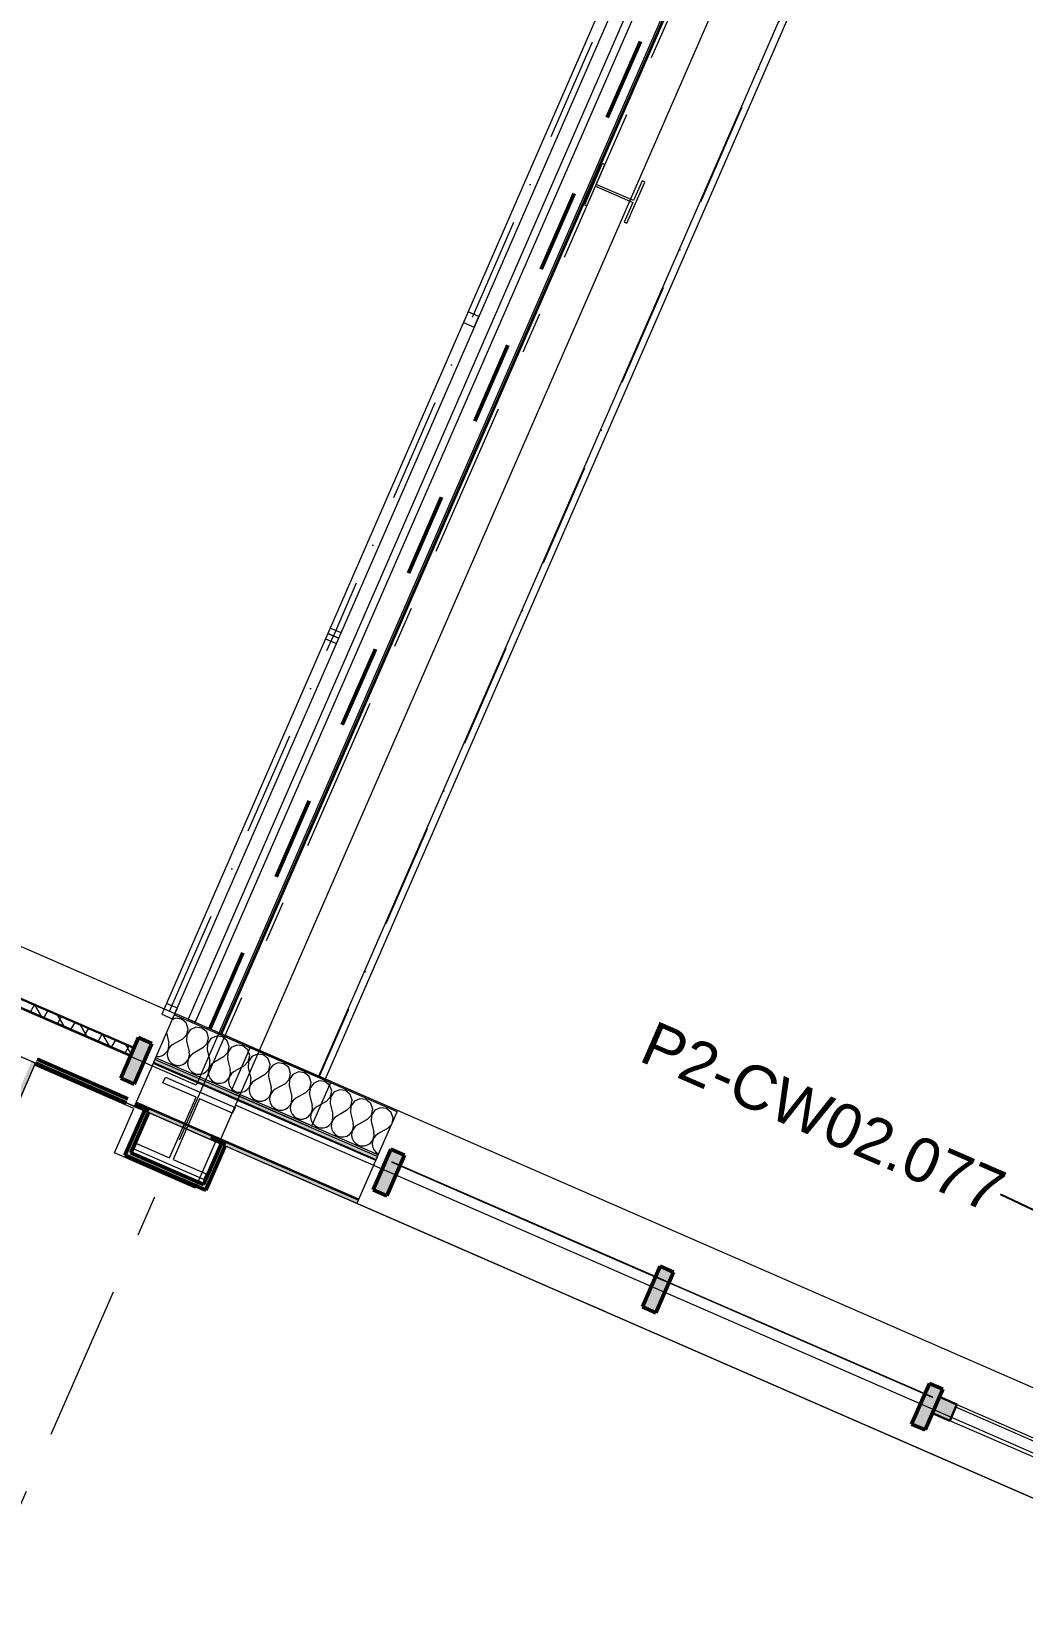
# Model space of a CAD drawing. Header units: millimetres. Extents: x -50172 to 90294, y -80883 to 956680.
# Drawn here: x 10295 to 13670, y -28424 to -23037 of the extents above; entities that cross this region are included whole.
import ezdxf
from ezdxf.enums import TextEntityAlignment as Align

# ---------------------------------------------------------------- set-up
doc = ezdxf.new("R2010")
doc.units = ezdxf.units.MM
doc.header["$MEASUREMENT"] = 0
for name, pattern in [('Dashed', [564.444447, 282.222223, -282.222223]), ('Dot & Dashed', [670.277762, 352.777767, -176.388884, 0, -141.111112]), ('Double Dashed', [1093.611073, 529.166651, -211.666656, 141.111112, -211.666656])]:
    doc.linetypes.add(name, pattern=pattern)
for name, color, linetype, lineweight, true_color in [('A-25-M_Curtain_Wall_Pen_No__46', 7, 'Continuous', 35, 0x444444), ('A-25-M_Wall_Ext_Pen_No__107', 7, 'Continuous', 15, 0xa6a6a6), ('A-25-M_Wall_Int_Pen_No__107', 7, 'Continuous', 15, 0xa6a6a6), ('A-25-M_Wall_Int_Pen_No__27', 7, 'Continuous', 50, 0x2a2a2a), ('New_A-15-MG_Structural_Grid_Phase_2_Pen_No__222', 7, 'Continuous', 13, 0x65af33), ('New_A-25-M_Curtain_Wall_Pen_No__144', 7, 'Continuous', 0, 0xc8c8c8), ('New_A-25-M_Curtain_Wall_Pen_No__165', 7, 'Continuous', 0, 0x006060), ('New_A-25-M_Curtain_Wall_Pen_No__27', 7, 'Continuous', 50, 0x2a2a2a), ('New_A-25-M_Curtain_Wall_Pen_No__43', 7, 'Continuous', 30, 0x444444), ('New_A-25-M_Curtain_Wall_Pen_No__69', 7, 'Continuous', 20, 0x606060), ('New_A-25-M_Wall_Ext_Pen_No__107', 7, 'Continuous', 15, 0xa6a6a6), ('New_A-25-M_Wall_Ext_Pen_No__64', 7, 'Continuous', 20, 0x606060), ('New_A-25-M_Wall_Int_Pen_No__107', 7, 'Continuous', 15, 0xa6a6a6), ('New_A-35-M_FFE-Zone_Pen_No__74', 7, 'Continuous', 20, 0x606060), ('New_ArchiCAD Windows_Pen_No__103', 7, 'Continuous', 15, 0xa6a6a6), ('New_ArchiCAD Windows_Pen_No__23', 7, 'Continuous', 30, 0x2a2a2a), ('New_ArchiCAD Windows_Pen_No__63', 7, 'Continuous', 20, 0x606060)]:
    doc.layers.add(name, color=color, linetype=linetype, lineweight=lineweight, true_color=true_color)
for name, color, linetype, lineweight in [('A-25-M_Curtain_Wall_Pen_No__85', 8, 'Continuous', 20), ('COLUMN.IFC Import_Pen_No__2', 8, 'Continuous', 15), ('New_A-20-M_Floor_Slab_Pen_No__89', 8, 'Continuous', 20), ('New_A-20-M_Roof_Accessory_Pen_No__156', 5, 'Continuous', 50), ('New_A-20-M_Roof_Pen_No__93', 8, 'Continuous', 13), ('New_A-25-M_Curtain_Wall_Pen_No__1', 7, 'Continuous', 13), ('New_A-25-M_Curtain_Wall_Pen_No__90', 8, 'Continuous', 20), ('New_A-25-M_Wall_Ext_Pen_No__1', 7, 'Continuous', 13), ('New_A-25-M_Wall_Ext_Pen_No__16', 7, 'Continuous', 20), ('New_A-25-M_Wall_Ext_Pen_No__87', 8, 'Continuous', 20), ('New_A-25-M_Wall_Int_Pen_No__1', 7, 'Continuous', 13), ('New_ArchiCAD Doors_Pen_No__1', 7, 'Continuous', 13), ('New_ArchiCAD Doors_Pen_No__87', 8, 'Continuous', 20), ('New_ArchiCAD Windows_Pen_No__83', 8, 'Continuous', 20), ('New_ArchiCAD Zone Stamps_Pen_No__9', 7, 'Continuous', 13)]:
    doc.layers.add(name, color=color, linetype=linetype, lineweight=lineweight)
for name, color, linetype in [('A-25-M_Wall_Int', 7, 'Continuous'), ('COLUMN.IFC Import', 7, 'Continuous'), ('New_A-15-MG_Structural_Grid_Phase_2', 7, 'Continuous'), ('New_A-20-M_Floor_Slab', 7, 'Continuous'), ('New_A-20-M_Roof', 7, 'Continuous'), ('New_A-25-M_Curtain_Wall', 7, 'Continuous'), ('New_A-25-M_Wall_Ext', 7, 'Continuous'), ('New_A-25-M_Wall_Int', 7, 'Continuous'), ('New_A-35-M_FFE-Zone', 7, 'Continuous'), ('New_ArchiCAD Doors', 7, 'Continuous')]:
    doc.layers.add(name, color=color, linetype=linetype)
doc.styles.add('GENERATED_STYLE_2', font='')
doc.styles.add('GENERATED_STYLE_3', font='')
doc.styles.add('GENERATED_STYLE_4', font='')
doc.styles.get('GENERATED_STYLE_2').set_extended_font_data('Arial', bold=True)
doc.styles.get('GENERATED_STYLE_3').set_extended_font_data('Arial')
doc.styles.get('GENERATED_STYLE_4').set_extended_font_data('Swis721 BT')
doc.dimstyles.new('GENERATED_STYLE__3', dxfattribs={"dimtxt": 0.18, "dimasz": 273.6, "dimexe": 0.18, "dimexo": 0.0625, "dimgap": 0.09, "dimtad": 0, "dimtih": 1, "dimtoh": 1, "dimdec": 4, "dimzin": 0, "dimdsep": 46, "dimcen": 0.09, "dimadec": 0, "dimazin": 0, "dimtfac": 1, "dimtdec": 4, "dimtmove": 0, "dimatfit": 3, "dimldrblk": 'ARROWHEAD_5', "dimfxl": 1, "dimtolj": 1, "dimtzin": 0, "dimarcsym": 0})
pattern_1 = [(0, (0, 0), (0, 173.2051), [0, -100]), (0, (50, 86.6), (0, 173.2051), [0, -100])]

# ---------------------------------------------------------------- blocks, each defined once
blk = doc.blocks.new('LiSC Research_INB 2307_21_1', base_point=(11980.1, -31648))
at = {"layer": 'New_A-35-M_FFE-Zone_Pen_No__74', "linetype": 'Continuous'}
for p, q in [((10305.5, -26557.2), (6032.4, -36356.7)), ((10643.1, -26704.5), (10305.5, -26557.2)), ((10577.3, -26855.4), (10643.1, -26704.5)), ((10921.3, -26817.7), (10852.6, -26975.4)), ((14566.6, -28407.2), (10921.3, -26817.7)), ((10852.6, -26975.4), (10577.3, -26855.4))]:
    blk.add_line(p, q, dxfattribs=at)
at = {"layer": 'New_ArchiCAD Zone Stamps_Pen_No__9'}
for tag, height, style, p in [('ROOM_NAME', 250, 'GENERATED_STYLE_2', (9818.8, -30761.7)), ('zoneNameLine2', 250, 'GENERATED_STYLE_2', (9630.4, -31193.8)), ('ROOM_NUMBER', 200, 'GENERATED_STYLE_3', (9441.9, -31614.5)), ('measuredAreaCode', 200, 'GENERATED_STYLE_3', (9284.9, -31974.6)), ('DUMMY_649', 200, 'GENERATED_STYLE_3', (9592.3, -32108.7)), ('DUMMY_650', 200, 'GENERATED_STYLE_3', (10081.6, -32322.1)), ('DUMMY_651', 133.3, 'GENERATED_STYLE_3', (10360.9, -32428.6))]:
    blk.add_attdef(tag, text='', height=height, rotation=336.4404, dxfattribs=dict(at, style=style)).set_placement(p, align=Align.TOP_LEFT)
blk = doc.blocks.new('Slab_4_1', base_point=(-34879.7, -33019))
at = {"layer": 'New_A-20-M_Floor_Slab_Pen_No__89', "linetype": 'Continuous', "flags": 128}
blk.add_lwpolyline([(1011.6, -48832.8), (12486.7, -53836.5), (17939.8, -41330.7), (16985.7, -40914.7), (17767.9, -39120.9), (18360.6, -39379.3), (18576.1, -38885), (18937.5, -39042.6), (20222.1, -36096.6), (17371, -34853.4), (19341.1, -30335.3), (10989.4, -26693.5), (10933.1, -26822.8), (1863.4, -22868)], dxfattribs=at)
blk = doc.blocks.new('Slab_14_1', base_point=(10933.1, -26822.8))
at = {"layer": 'New_A-20-M_Floor_Slab_Pen_No__89', "linetype": 'Continuous', "flags": 128}
blk.add_lwpolyline([(10933.1, -26822.8), (1863.4, -22868), (9871.7, -4502.5), (18941.3, -8457.3)], close=True, dxfattribs=at)
blk = doc.blocks.new('Curtain Wall_12_1')
at = {"layer": 'New_A-25-M_Curtain_Wall', "linetype": 'Continuous', "lineweight": 0, "true_color": 0x000000}
h = blk.add_hatch(dxfattribs=at)
h.set_pattern_fill('Batt_Insulation_0001', color=178, style=0, pattern_type=2)
h.set_pattern_definition([(60, (0, 0), (-43.30127, 25), []), (120, (0, 0), (43.30127, 25), [])])
h.paths.add_polyline_path([(10643.8, -26498.4), (9772.7, -26119.5), (9761.5, -26145.2), (10632.7, -26524.1)])
at = {"layer": 'New_A-25-M_Curtain_Wall_Pen_No__144', "linetype": 'Continuous'}
blk.add_hatch(color=256, dxfattribs=at).paths.add_polyline_path([(10659.2, -26463.1), (10599, -26601.6), (10644.8, -26621.6), (10705.1, -26483.1)])
at = {"layer": 'New_A-25-M_Curtain_Wall_Pen_No__27', "linetype": 'Continuous'}
for p, q in [((10659.2, -26463.1), (10599, -26601.6)), ((10644.8, -26621.6), (10705.1, -26483.1)), ((10705.1, -26483.1), (10659.2, -26463.1)), ((10599, -26601.6), (10644.8, -26621.6))]:
    blk.add_line(p, q, dxfattribs=at)
at = {"layer": 'New_A-25-M_Curtain_Wall_Pen_No__43', "linetype": 'Continuous'}
for p, q in [((9772.7, -26119.5), (10643.8, -26498.4)), ((10632.7, -26524.1), (9761.5, -26145.2))]:
    blk.add_line(p, q, dxfattribs=at)
blk = doc.blocks.new('Curtain Wall_14_1')
at = {"layer": 'New_A-25-M_Curtain_Wall_Pen_No__144', "linetype": 'Continuous'}
for points in [[(11519.2, -26843.3), (11459, -26981.8), (11504.8, -27001.7), (11565.1, -26863.2)], [(12436.2, -27242.1), (12376, -27380.6), (12421.9, -27400.5), (12482.1, -27262.1)], [(13353.3, -27641), (13293, -27779.4), (13338.9, -27799.4), (13399.1, -27660.9)]]:
    blk.add_hatch(color=256, dxfattribs=at).paths.add_polyline_path(points)
at = {"layer": 'New_A-25-M_Curtain_Wall_Pen_No__165', "linetype": 'Continuous', "lineweight": 0, "true_color": 0x001818}
for points in [[(11521.8, -26887.5), (12448, -27290.3), (12448.4, -27289.4), (11522.2, -26886.6)], [(12438.8, -27286.3), (13365, -27689.2), (13365.4, -27688.2), (12439.2, -27285.4)]]:
    blk.add_hatch(color=168, dxfattribs=at).paths.add_polyline_path(points)
at = {"layer": 'New_ArchiCAD Windows_Pen_No__103', "linetype": 'Continuous'}
blk.add_hatch(color=256, dxfattribs=at).paths.add_polyline_path([(13387.7, -27687), (13447.4, -27713), (13423.4, -27768), (13363.8, -27742.1)])
at = {"layer": 'New_A-25-M_Curtain_Wall_Pen_No__1', "linetype": 'Continuous'}
for p, q in [((11522.2, -26886.6), (11521.8, -26887.5)), ((11521.8, -26887.5), (12448, -27290.3)), ((12448.4, -27289.4), (11522.2, -26886.6)), ((12439.2, -27285.4), (12438.8, -27286.3)), ((12438.8, -27286.3), (13365, -27689.2)), ((13365.4, -27688.2), (12439.2, -27285.4)), ((12448, -27290.3), (12448.4, -27289.4)), ((13365, -27689.2), (13365.4, -27688.2))]:
    blk.add_line(p, q, dxfattribs=at)
at = {"layer": 'New_A-25-M_Curtain_Wall_Pen_No__27', "linetype": 'Continuous'}
for p, q in [((11519.2, -26843.3), (11459, -26981.8)), ((11504.8, -27001.7), (11565.1, -26863.2)), ((11565.1, -26863.2), (11519.2, -26843.3)), ((11459, -26981.8), (11504.8, -27001.7)), ((12436.2, -27242.1), (12376, -27380.6)), ((12482.1, -27262.1), (12436.2, -27242.1)), ((12421.9, -27400.5), (12482.1, -27262.1)), ((12376, -27380.6), (12421.9, -27400.5)), ((13353.3, -27641), (13293, -27779.4)), ((13338.9, -27799.4), (13399.1, -27660.9)), ((13399.1, -27660.9), (13353.3, -27641)), ((13293, -27779.4), (13338.9, -27799.4))]:
    blk.add_line(p, q, dxfattribs=at)
at = {"layer": 'New_ArchiCAD Windows_Pen_No__23', "linetype": 'Continuous'}
for p, q in [((13363.8, -27742.1), (13387.7, -27687)), ((13387.7, -27687), (13447.4, -27713)), ((13423.4, -27768), (13363.8, -27742.1)), ((13447.4, -27713), (13423.4, -27768))]:
    blk.add_line(p, q, dxfattribs=at)
at = {"layer": 'New_ArchiCAD Windows_Pen_No__63', "linetype": 'Continuous'}
blk.add_line((13736.8, -27849.8), (13443.4, -27722.1), dxfattribs=at)
at = {"layer": 'New_ArchiCAD Windows_Pen_No__83', "linetype": 'Continuous'}
for p, q in [((13447.4, -27713), (13740.8, -27840.6)), ((13716.9, -27895.6), (13423.4, -27768))]:
    blk.add_line(p, q, dxfattribs=at)
blk = doc.blocks.new('*X309')
at = {"layer": 'New_A-25-M_Wall_Ext_Pen_No__107', "linetype": 'Continuous'}
for p, q in [((11018.8, -26559.4), (11009.1, -26564.9)), ((11018.8, -26559.4), (11033.4, -26544.5)), ((11033.7, -26544.6), (11032.8, -26565.4)), ((11038.1, -26524.2), (11033.1, -26509.8)), ((11033.4, -26544.5), (11038.1, -26524.2)), ((11045.4, -26527.4), (11033.7, -26544.6)), ((11064.5, -26519), (11045.4, -26527.4)), ((11085.1, -26521.8), (11064.5, -26519)), ((11101.2, -26535), (11085.1, -26521.8)), ((11107.9, -26554.7), (11101.2, -26535)), ((11103.3, -26575), (11107.9, -26554.7)), ((11115.3, -26557.9), (11103.6, -26575.1)), ((11134.3, -26549.4), (11115.3, -26557.9)), ((11154.9, -26552.2), (11134.3, -26549.4)), ((11171, -26565.4), (11154.9, -26552.2)), ((11032.8, -26565.4), (11041.6, -26602.5)), ((11040.6, -26623.3), (11042.5, -26613)), ((11047.2, -26615), (11040.9, -26623.4)), ((11042.5, -26613), (11041.6, -26602.5)), ((11055.5, -26608.6), (11047.2, -26615)), ((11088.7, -26589.8), (11055.5, -26608.6)), ((11088.7, -26589.8), (11103.3, -26575)), ((11103.6, -26575.1), (11102.6, -26595.9)), ((11102.6, -26595.9), (11111.4, -26633)), ((11158.5, -26620.3), (11173.1, -26605.4)), ((11177.7, -26585.1), (11171, -26565.4)), ((11173.4, -26605.6), (11172.5, -26626.4)), ((11173.1, -26605.4), (11177.7, -26585.1)), ((11185.1, -26588.3), (11173.4, -26605.6)), ((11204.1, -26579.9), (11185.1, -26588.3)), ((11224.8, -26582.7), (11204.1, -26579.9)), ((11240.9, -26595.9), (11224.8, -26582.7)), ((11247.6, -26615.6), (11240.9, -26595.9)), ((11274, -26610.3), (11255, -26618.8)), ((11294.6, -26613.1), (11274, -26610.3)), ((11310.7, -26626.3), (11294.6, -26613.1)), ((10977.4, -26637.6), (10980.3, -26640.7)), ((10980.3, -26640.7), (10989.3, -26646.2)), ((10989.3, -26646.2), (10999.4, -26649)), ((10999.4, -26649), (11009.9, -26649)), ((11009.9, -26649), (11020, -26646.1)), ((11020, -26646.1), (11028.9, -26640.5)), ((11028.9, -26640.5), (11036, -26632.7)), ((11036, -26632.7), (11040.6, -26623.3)), ((11037.2, -26633.3), (11036.3, -26643.7)), ((11036.3, -26643.7), (11038.3, -26654.1)), ((11040.9, -26623.4), (11037.2, -26633.3)), ((11038.3, -26654.1), (11043, -26663.4)), ((11043, -26663.4), (11050.1, -26671.2)), ((11098.8, -26671), (11105.8, -26663.2)), ((11105.8, -26663.2), (11110.5, -26653.8)), ((11107, -26663.7), (11106.1, -26674.2)), ((11110.8, -26653.9), (11107, -26663.7)), ((11110.5, -26653.8), (11112.4, -26643.4)), ((11117, -26645.5), (11110.8, -26653.9)), ((11112.4, -26643.4), (11111.4, -26633)), ((11125.4, -26639.1), (11117, -26645.5)), ((11158.5, -26620.3), (11125.4, -26639.1)), ((11172.5, -26626.4), (11181.2, -26663.4)), ((11182.2, -26673.9), (11181.2, -26663.4)), ((11228.3, -26650.7), (11195.2, -26669.5)), ((11228.3, -26650.7), (11243, -26635.9)), ((11243.2, -26636), (11242.3, -26656.8)), ((11242.3, -26656.8), (11251.1, -26693.9)), ((11243, -26635.9), (11247.6, -26615.6)), ((11255, -26618.8), (11243.2, -26636)), ((11298.2, -26681.2), (11312.8, -26666.3)), ((11317.4, -26646), (11310.7, -26626.3)), ((11313.1, -26666.5), (11312.1, -26687.3)), ((11312.8, -26666.3), (11317.4, -26646)), ((11324.8, -26649.3), (11313.1, -26666.5)), ((11343.8, -26640.8), (11324.8, -26649.3)), ((11364.4, -26643.6), (11343.8, -26640.8)), ((11380.5, -26656.8), (11364.4, -26643.6)), ((11387.3, -26676.5), (11380.5, -26656.8)), ((11050.1, -26671.2), (11059.1, -26676.7)), ((11059.1, -26676.7), (11069.2, -26679.5)), ((11069.2, -26679.5), (11079.7, -26679.5)), ((11079.7, -26679.5), (11089.8, -26676.5)), ((11089.8, -26676.5), (11098.8, -26671)), ((11106.1, -26674.2), (11108.1, -26684.5)), ((11108.1, -26684.5), (11112.9, -26693.9)), ((11112.9, -26693.9), (11120, -26701.6)), ((11120, -26701.6), (11128.9, -26707.1)), ((11128.9, -26707.1), (11139.1, -26709.9)), ((11139.1, -26709.9), (11149.6, -26709.9)), ((11149.6, -26709.9), (11159.7, -26707)), ((11159.7, -26707), (11168.6, -26701.4)), ((11168.6, -26701.4), (11175.7, -26693.6)), ((11175.7, -26693.6), (11180.3, -26684.2)), ((11176.9, -26694.2), (11176, -26704.6)), ((11176, -26704.6), (11178, -26715)), ((11180.6, -26684.3), (11176.9, -26694.2)), ((11178, -26715), (11182.7, -26724.3)), ((11180.3, -26684.2), (11182.2, -26673.9)), ((11186.9, -26675.9), (11180.6, -26684.3)), ((11195.2, -26669.5), (11186.9, -26675.9)), ((11245.5, -26724.1), (11250.2, -26714.7)), ((11250.4, -26714.8), (11246.7, -26724.6)), ((11250.2, -26714.7), (11252.1, -26704.3)), ((11256.7, -26706.4), (11250.4, -26714.8)), ((11252.1, -26704.3), (11251.1, -26693.9)), ((11265, -26700), (11256.7, -26706.4)), ((11298.2, -26681.2), (11265, -26700)), ((11312.1, -26687.3), (11320.9, -26724.3)), ((11368, -26711.6), (11334.9, -26730.4)), ((11368, -26711.6), (11382.6, -26696.8)), ((11382.9, -26696.9), (11382, -26717.7)), ((11382, -26717.7), (11390.8, -26754.8)), ((11382.6, -26696.8), (11387.3, -26676.5)), ((11394.6, -26679.7), (11382.9, -26696.9)), ((11413.7, -26671.2), (11394.6, -26679.7)), ((11434.3, -26674), (11413.7, -26671.2)), ((11450.4, -26687.2), (11434.3, -26674)), ((11457.1, -26706.9), (11450.4, -26687.2)), ((11452.5, -26727.2), (11457.1, -26706.9)), ((11464.5, -26710.2), (11452.8, -26727.4)), ((11483.5, -26701.7), (11464.5, -26710.2)), ((11504.1, -26704.5), (11483.5, -26701.7)), ((11520.2, -26717.7), (11504.1, -26704.5)), ((11526.9, -26737.4), (11520.2, -26717.7)), ((11182.7, -26724.3), (11189.8, -26732.1)), ((11189.8, -26732.1), (11198.8, -26737.6)), ((11198.8, -26737.6), (11208.9, -26740.4)), ((11208.9, -26740.4), (11219.4, -26740.4)), ((11219.4, -26740.4), (11229.5, -26737.4)), ((11229.5, -26737.4), (11238.4, -26731.9)), ((11238.4, -26731.9), (11245.5, -26724.1)), ((11246.7, -26724.6), (11245.8, -26735.1)), ((11245.8, -26735.1), (11247.8, -26745.4)), ((11247.8, -26745.4), (11252.5, -26754.8)), ((11252.5, -26754.8), (11259.7, -26762.5)), ((11259.7, -26762.5), (11268.6, -26768)), ((11268.6, -26768), (11278.7, -26770.9)), ((11278.7, -26770.9), (11289.3, -26770.8)), ((11289.3, -26770.8), (11299.4, -26767.9)), ((11299.4, -26767.9), (11308.3, -26762.3)), ((11308.3, -26762.3), (11315.3, -26754.6)), ((11315.3, -26754.6), (11320, -26745.1)), ((11316.5, -26755.1), (11315.6, -26765.6)), ((11315.6, -26765.6), (11317.6, -26775.9)), ((11320.3, -26745.3), (11316.5, -26755.1)), ((11317.6, -26775.9), (11322.4, -26785.3)), ((11320, -26745.1), (11321.9, -26734.8)), ((11326.5, -26736.8), (11320.3, -26745.3)), ((11321.9, -26734.8), (11320.9, -26724.3)), ((11334.9, -26730.4), (11326.5, -26736.8)), ((11385.2, -26785), (11389.8, -26775.6)), ((11390.1, -26775.7), (11386.4, -26785.5)), ((11389.8, -26775.6), (11391.7, -26765.2)), ((11396.4, -26767.3), (11390.1, -26775.7)), ((11391.7, -26765.2), (11390.8, -26754.8)), ((11404.7, -26760.9), (11396.4, -26767.3)), ((11437.9, -26742.1), (11404.7, -26760.9)), ((11437.9, -26742.1), (11452.5, -26727.2)), ((11452.8, -26727.4), (11451.8, -26748.2)), ((11451.8, -26748.2), (11460.6, -26785.2)), ((11507.7, -26772.5), (11474.6, -26791.3)), ((11507.7, -26772.5), (11521.4, -26758.6)), ((11522.9, -26755.3), (11526.9, -26737.4)), ((11322.4, -26785.3), (11329.5, -26793)), ((11329.5, -26793), (11338.5, -26798.5)), ((11338.5, -26798.5), (11348.6, -26801.3)), ((11348.6, -26801.3), (11359.1, -26801.3)), ((11359.1, -26801.3), (11369.2, -26798.4)), ((11369.2, -26798.4), (11378.1, -26792.8)), ((11378.1, -26792.8), (11385.2, -26785)), ((11386.4, -26785.5), (11385.5, -26796)), ((11385.5, -26796), (11387.5, -26806.3)), ((11387.5, -26806.3), (11392.2, -26815.7)), ((11392.2, -26815.7), (11399.3, -26823.4)), ((11399.3, -26823.4), (11408.3, -26828.9)), ((11408.3, -26828.9), (11418.4, -26831.8)), ((11428.9, -26831.7), (11439, -26828.8)), ((11439, -26828.8), (11448, -26823.2)), ((11448, -26823.2), (11455, -26815.5)), ((11455, -26815.5), (11459.7, -26806)), ((11456.2, -26816), (11455.3, -26826.5)), ((11455.3, -26826.5), (11457.3, -26836.8)), ((11460, -26806.2), (11456.2, -26816)), ((11459.7, -26806), (11461.6, -26795.7)), ((11466.2, -26797.7), (11460, -26806.2)), ((11461.6, -26795.7), (11460.6, -26785.2)), ((11474.6, -26791.3), (11466.2, -26797.7)), ((11418.4, -26831.8), (11428.9, -26831.7)), ((11457.3, -26836.8), (11462.1, -26846.2)), ((11462.1, -26846.2), (11469.2, -26853.9)), ((11469.2, -26853.9), (11477.6, -26859.1))]:
    blk.add_line(p, q, dxfattribs=at)
blk = doc.blocks.new('Simple Door Opening_5')
at = {"layer": 'New_ArchiCAD Doors_Pen_No__1', "linetype": 'Continuous'}
for p, q in [((2556.1, -4.5), (2556.1, 0)), ((2556.1, -164.5), (2556.1, -4.5)), ((2556.1, -170.5), (2556.1, -164.5)), ((2556.1, -182.5), (2556.1, -170.5)), ((2556.1, -185.5), (2556.1, -182.5)), ((2556.1, -329.5), (2556.1, -185.5)), ((2556.1, -332.5), (2556.1, -329.5)), ((2556.1, -345), (2556.1, -332.5))]:
    blk.add_line(p, q, dxfattribs=at)
at = {"layer": 'New_ArchiCAD Doors_Pen_No__87', "linetype": 'Continuous'}
for p, q in [((-2556.1, 0), (2556.1, 0)), ((2556.1, -345), (-2556.1, -345))]:
    blk.add_line(p, q, dxfattribs=at)
blk = doc.blocks.new('Wall_46_1', base_point=(22006.6, -31651.4))
at = {"layer": 'A-25-M_Wall_Ext_Pen_No__107', "linetype": 'Continuous'}
blk.add_hatch(color=256, dxfattribs=at).paths.add_polyline_path([(10940.7, -26826.1), (10954.5, -26832.1), (10959.5, -26820.7), (10945.7, -26814.7)])
at = {"layer": 'New_A-25-M_Wall_Ext_Pen_No__107', "linetype": 'Continuous'}
h = blk.add_hatch(dxfattribs=at)
h.set_pattern_fill('Plaster_0001', color=256, style=0, pattern_type=2)
h.set_pattern_definition(pattern_1)
h.paths.add_polyline_path([(11541.8, -26711.8), (11040.4, -26493.2), (11038.6, -26497.3), (11540, -26716)])
at = {"layer": 'New_A-25-M_Wall_Ext_Pen_No__107', "linetype": 'Continuous', "lineweight": 0, "true_color": 0x535353}
for points in [[(11468.9, -26879.1), (10967.4, -26660.5), (10966.2, -26663.2), (11467.7, -26881.9)], [(11410.1, -27013.9), (10908.7, -26795.2), (10907.5, -26798), (11408.9, -27016.6)]]:
    blk.add_hatch(color=251, dxfattribs=at).paths.add_polyline_path(points)
at = {"layer": 'New_A-25-M_Wall_Ext_Pen_No__107', "linetype": 'Continuous'}
for points in [[(11473.7, -26868.1), (10972.2, -26649.5), (10967.4, -26660.5), (11468.9, -26879.1)], [(10945.7, -26814.7), (10907.5, -26798), (10902.5, -26809.4), (10940.7, -26826.1)], [(10954.5, -26832.1), (11403.9, -27028.1), (11408.9, -27016.6), (10959.5, -26820.7)]]:
    blk.add_hatch(color=256, dxfattribs=at).paths.add_polyline_path(points)
at = {"layer": 'New_A-25-M_Wall_Ext_Pen_No__1', "linetype": 'Continuous'}
for p, q in [((11540, -26716), (11038.6, -26497.3)), ((11467.7, -26881.9), (10966.2, -26663.2)), ((11468.9, -26879.1), (10967.4, -26660.5)), ((11473.7, -26868.1), (10972.2, -26649.5)), ((11476.1, -26862.6), (10974.6, -26644)), ((10907.5, -26798), (11408.9, -27016.6)), ((11410.1, -27013.9), (10908.7, -26795.2))]:
    blk.add_line(p, q, dxfattribs=at)
at = {"layer": 'New_A-25-M_Wall_Ext_Pen_No__1', "linetype": 'Continuous', "flags": 128}
for points in [[(11040.4, -26493.2), (10974.6, -26644)], [(11541.8, -26711.8), (11040.4, -26493.2)], [(10902.5, -26809.4), (10940.7, -26826.1)], [(10954.5, -26832.1), (11403.9, -27028.1)]]:
    blk.add_lwpolyline(points, dxfattribs=at)
at = {"layer": 'New_A-25-M_Wall_Ext', "color": 250, "lineweight": 50, "true_color": 0x2a2a2a}
blk.add_blockref('*X309', (0, 0), dxfattribs=at)
at = {"layer": 'New_ArchiCAD Doors', "color": 251, "linetype": 'Continuous', "lineweight": 20, "true_color": 0x606060, "xscale": -1, "zscale": 1000, "rotation": 336.4404115839876}
blk.add_blockref('Simple Door Opening_5', (13884.9, -27733.5), dxfattribs=at)
blk = doc.blocks.new('*X428')
at = {"layer": 'New_A-25-M_Wall_Ext_Pen_No__107', "linetype": 'Continuous'}
for p, q in [((10785.1, -26397.2), (10773.8, -26402.2)), ((10805.7, -26399.9), (10785.1, -26397.2)), ((10754.3, -26447.1), (10762.2, -26480.7)), ((10821.8, -26413.2), (10805.7, -26399.9)), ((10809.3, -26468), (10823.9, -26453.2)), ((10828.5, -26432.9), (10821.8, -26413.2)), ((10824.2, -26453.3), (10823.3, -26474.1)), ((10823.9, -26453.2), (10828.5, -26432.9)), ((10835.9, -26436.1), (10824.2, -26453.3)), ((10854.9, -26427.6), (10835.9, -26436.1)), ((10875.6, -26430.4), (10854.9, -26427.6)), ((10891.7, -26443.6), (10875.6, -26430.4)), ((10898.4, -26463.3), (10891.7, -26443.6)), ((10756.6, -26510.9), (10761.3, -26501.5)), ((10761.6, -26501.6), (10757.8, -26511.5)), ((10761.3, -26501.5), (10763.2, -26491.2)), ((10767.8, -26493.2), (10761.6, -26501.6)), ((10763.2, -26491.2), (10762.2, -26480.7)), ((10776.2, -26486.8), (10767.8, -26493.2)), ((10809.3, -26468), (10776.2, -26486.8)), ((10823.3, -26474.1), (10832, -26511.2)), ((10879.1, -26498.4), (10846, -26517.2)), ((10879.1, -26498.4), (10893.8, -26483.6)), ((10894, -26483.7), (10893.1, -26504.5)), ((10893.1, -26504.5), (10901.9, -26541.6)), ((10893.8, -26483.6), (10898.4, -26463.3)), ((10905.8, -26466.5), (10894, -26483.7)), ((10924.8, -26458.1), (10905.8, -26466.5)), ((10945.4, -26460.8), (10924.8, -26458.1)), ((10961.5, -26474.1), (10945.4, -26460.8)), ((10968.2, -26493.8), (10961.5, -26474.1)), ((10963.6, -26514.1), (10968.2, -26493.8)), ((10975.6, -26497), (10963.9, -26514.2)), ((10994.6, -26488.5), (10975.6, -26497)), ((11015.2, -26491.3), (10994.6, -26488.5)), ((11031.3, -26504.5), (11015.2, -26491.3)), ((11038.1, -26524.2), (11031.3, -26504.5)), ((10719.4, -26527), (10720, -26527.2)), ((10720, -26527.2), (10730.5, -26527.2)), ((10730.5, -26527.2), (10740.6, -26524.3)), ((10740.6, -26524.3), (10749.6, -26518.7)), ((10749.6, -26518.7), (10756.6, -26510.9)), ((10757.8, -26511.5), (10756.9, -26521.9)), ((10756.9, -26521.9), (10758.9, -26532.2)), ((10758.9, -26532.2), (10763.7, -26541.6)), ((10763.7, -26541.6), (10770.8, -26549.4)), ((10770.8, -26549.4), (10779.7, -26554.8)), ((10779.7, -26554.8), (10789.9, -26557.7)), ((10789.9, -26557.7), (10800.4, -26557.6)), ((10800.4, -26557.6), (10810.5, -26554.7)), ((10810.5, -26554.7), (10819.4, -26549.2)), ((10819.4, -26549.2), (10826.5, -26541.4)), ((10826.5, -26541.4), (10831.1, -26532)), ((10827.7, -26541.9), (10826.8, -26552.4)), ((10826.8, -26552.4), (10828.8, -26562.7)), ((10831.4, -26532.1), (10827.7, -26541.9)), ((10831.1, -26532), (10833, -26521.6)), ((10837.7, -26523.6), (10831.4, -26532.1)), ((10833, -26521.6), (10832, -26511.2)), ((10846, -26517.2), (10837.7, -26523.6)), ((10901, -26562.4), (10902.9, -26552.1)), ((10907.5, -26554.1), (10901.2, -26562.5)), ((10902.9, -26552.1), (10901.9, -26541.6)), ((10915.8, -26547.7), (10907.5, -26554.1)), ((10949, -26528.9), (10915.8, -26547.7)), ((10949, -26528.9), (10963.6, -26514.1)), ((10963.9, -26514.2), (10963, -26535)), ((10963, -26535), (10971.7, -26572.1)), ((11018.8, -26559.4), (10985.7, -26578.2)), ((11018.8, -26559.4), (11033.4, -26544.5)), ((11033.7, -26544.6), (11032.8, -26565.4)), ((11033.4, -26544.5), (11038.1, -26524.2)), ((11045.4, -26527.4), (11033.7, -26544.6)), ((11064.5, -26519), (11045.4, -26527.4)), ((11085.1, -26521.8), (11064.5, -26519)), ((11101.2, -26535), (11085.1, -26521.8)), ((11107.9, -26554.7), (11101.2, -26535)), ((11103.3, -26575), (11107.9, -26554.7)), ((11115.3, -26557.9), (11103.6, -26575.1)), ((11134.3, -26549.4), (11115.3, -26557.9)), ((11154.9, -26552.2), (11134.3, -26549.4)), ((11171, -26565.4), (11154.9, -26552.2)), ((10828.8, -26562.7), (10833.5, -26572.1)), ((10833.5, -26572.1), (10840.6, -26579.8)), ((10840.6, -26579.8), (10849.6, -26585.3)), ((10849.6, -26585.3), (10859.7, -26588.1)), ((10859.7, -26588.1), (10870.2, -26588.1)), ((10870.2, -26588.1), (10880.3, -26585.2)), ((10880.3, -26585.2), (10889.2, -26579.6)), ((10889.2, -26579.6), (10896.3, -26571.8)), ((10896.3, -26571.8), (10901, -26562.4)), ((10897.5, -26572.4), (10896.6, -26582.8)), ((10896.6, -26582.8), (10898.6, -26593.2)), ((10901.2, -26562.5), (10897.5, -26572.4)), ((10898.6, -26593.2), (10903.3, -26602.5)), ((10903.3, -26602.5), (10910.5, -26610.3)), ((10910.5, -26610.3), (10919.4, -26615.8)), ((10950.2, -26615.6), (10959.1, -26610.1)), ((10959.1, -26610.1), (10966.1, -26602.3)), ((10966.1, -26602.3), (10970.8, -26592.9)), ((10967.3, -26602.8), (10966.4, -26613.3)), ((10966.4, -26613.3), (10968.4, -26623.6)), ((10971.1, -26593), (10967.3, -26602.8)), ((10970.8, -26592.9), (10972.7, -26582.5)), ((10977.4, -26584.6), (10971.1, -26593)), ((10972.7, -26582.5), (10971.7, -26572.1)), ((10985.7, -26578.2), (10977.4, -26584.6)), ((11032.8, -26565.4), (11041.6, -26602.5)), ((11040.6, -26623.3), (11042.5, -26613)), ((11047.2, -26615), (11040.9, -26623.4)), ((11042.5, -26613), (11041.6, -26602.5)), ((11055.5, -26608.6), (11047.2, -26615)), ((11088.7, -26589.8), (11055.5, -26608.6)), ((11088.7, -26589.8), (11103.3, -26575)), ((11103.6, -26575.1), (11102.6, -26595.9)), ((11102.6, -26595.9), (11111.4, -26633)), ((11158.5, -26620.3), (11173.1, -26605.4)), ((11177.7, -26585.1), (11171, -26565.4)), ((11173.4, -26605.6), (11172.5, -26626.4)), ((11173.1, -26605.4), (11177.7, -26585.1)), ((11185.1, -26588.3), (11173.4, -26605.6)), ((11204.1, -26579.9), (11185.1, -26588.3)), ((11224.8, -26582.7), (11204.1, -26579.9)), ((11240.9, -26595.9), (11224.8, -26582.7)), ((11247.6, -26615.6), (11240.9, -26595.9)), ((11274, -26610.3), (11255, -26618.8)), ((11294.6, -26613.1), (11274, -26610.3)), ((11309.9, -26625.7), (11294.6, -26613.1)), ((10919.4, -26615.8), (10929.5, -26618.6)), ((10929.5, -26618.6), (10940.1, -26618.5)), ((10940.1, -26618.5), (10950.2, -26615.6)), ((10968.4, -26623.6), (10973.2, -26633)), ((10973.2, -26633), (10980.3, -26640.7)), ((10980.3, -26640.7), (10989.3, -26646.2)), ((10989.3, -26646.2), (10999.4, -26649)), ((10999.4, -26649), (11009.9, -26649)), ((11009.9, -26649), (11020, -26646.1)), ((11020, -26646.1), (11028.9, -26640.5)), ((11028.9, -26640.5), (11036, -26632.7)), ((11036, -26632.7), (11040.6, -26623.3)), ((11037.2, -26633.3), (11036.3, -26643.7)), ((11036.3, -26643.7), (11038.3, -26654.1)), ((11040.9, -26623.4), (11037.2, -26633.3)), ((11038.3, -26654.1), (11043, -26663.4)), ((11043, -26663.4), (11050.1, -26671.2)), ((11098.8, -26671), (11105.8, -26663.2)), ((11105.8, -26663.2), (11110.5, -26653.8)), ((11107, -26663.7), (11106.1, -26674.2)), ((11110.8, -26653.9), (11107, -26663.7)), ((11110.5, -26653.8), (11112.4, -26643.4)), ((11117, -26645.5), (11110.8, -26653.9)), ((11112.4, -26643.4), (11111.4, -26633)), ((11125.4, -26639.1), (11117, -26645.5)), ((11158.5, -26620.3), (11125.4, -26639.1)), ((11172.5, -26626.4), (11181.2, -26663.4)), ((11182.2, -26673.9), (11181.2, -26663.4)), ((11228.3, -26650.7), (11195.2, -26669.5)), ((11228.3, -26650.7), (11243, -26635.9)), ((11243.2, -26636), (11242.3, -26656.8)), ((11242.3, -26656.8), (11251.1, -26693.9)), ((11243, -26635.9), (11247.6, -26615.6)), ((11255, -26618.8), (11243.2, -26636)), ((11050.1, -26671.2), (11059.1, -26676.7)), ((11059.1, -26676.7), (11069.2, -26679.5)), ((11069.2, -26679.5), (11079.7, -26679.5)), ((11079.7, -26679.5), (11089.8, -26676.5)), ((11089.8, -26676.5), (11098.8, -26671)), ((11106.1, -26674.2), (11108.1, -26684.5)), ((11108.1, -26684.5), (11112.9, -26693.9)), ((11112.9, -26693.9), (11120, -26701.6)), ((11120, -26701.6), (11128.9, -26707.1)), ((11128.9, -26707.1), (11139.1, -26709.9)), ((11139.1, -26709.9), (11149.6, -26709.9)), ((11149.6, -26709.9), (11159.7, -26707)), ((11159.7, -26707), (11168.6, -26701.4)), ((11168.6, -26701.4), (11175.7, -26693.6)), ((11175.7, -26693.6), (11180.3, -26684.2)), ((11176.9, -26694.2), (11176, -26704.6)), ((11176, -26704.6), (11178, -26715)), ((11180.6, -26684.3), (11176.9, -26694.2)), ((11178, -26715), (11182.7, -26724.3)), ((11180.3, -26684.2), (11182.2, -26673.9)), ((11186.9, -26675.9), (11180.6, -26684.3)), ((11195.2, -26669.5), (11186.9, -26675.9)), ((11245.5, -26724.1), (11250.2, -26714.7)), ((11250.4, -26714.8), (11246.7, -26724.6)), ((11250.2, -26714.7), (11252.1, -26704.3)), ((11256.7, -26706.4), (11250.4, -26714.8)), ((11252.1, -26704.3), (11251.1, -26693.9)), ((11265, -26700), (11256.7, -26706.4)), ((11281.6, -26690.6), (11265, -26700)), ((11182.7, -26724.3), (11189.8, -26732.1)), ((11189.8, -26732.1), (11198.8, -26737.6)), ((11198.8, -26737.6), (11208.9, -26740.4)), ((11208.9, -26740.4), (11219.4, -26740.4)), ((11219.4, -26740.4), (11229.5, -26737.4)), ((11229.5, -26737.4), (11238.4, -26731.9)), ((11238.4, -26731.9), (11245.5, -26724.1)), ((11246.7, -26724.6), (11245.8, -26735.1)), ((11245.8, -26735.1), (11247.8, -26745.4)), ((11247.8, -26745.4), (11252.5, -26754.8)), ((11252.5, -26754.8), (11253.2, -26755.6))]:
    blk.add_line(p, q, dxfattribs=at)
blk = doc.blocks.new('Simple Door Opening_13')
at = {"layer": 'New_ArchiCAD Doors_Pen_No__1', "linetype": 'Continuous'}
for p, q in [((-4056, 0), (-4056, -4.5)), ((-4056, -4.5), (-4056, -164.5)), ((-4056, -164.5), (-4056, -170.5)), ((-4056, -170.5), (-4056, -182.5)), ((-4056, -182.5), (-4056, -185.5)), ((-4056, -185.5), (-4056, -329.5)), ((-4056, -329.5), (-4056, -332.5)), ((-4056, -332.5), (-4056, -345))]:
    blk.add_line(p, q, dxfattribs=at)
at = {"layer": 'New_ArchiCAD Doors_Pen_No__87', "linetype": 'Continuous'}
for p, q in [((4056, 0), (-4056, 0)), ((-4056, -345), (4056, -345))]:
    blk.add_line(p, q, dxfattribs=at)
blk = doc.blocks.new('Wall_104_1', base_point=(11177.5, -26929.3))
at = {"layer": 'A-25-M_Wall_Ext_Pen_No__107', "linetype": 'Continuous'}
for points in [[(10679.3, -26712.1), (10693, -26718.1), (10698, -26706.6), (10684.3, -26700.6)], [(10940.7, -26826.1), (10954.5, -26832.1), (10959.5, -26820.7), (10945.7, -26814.7)]]:
    blk.add_hatch(color=256, dxfattribs=at).paths.add_polyline_path(points)
at = {"layer": 'New_A-25-M_Wall_Ext_Pen_No__107', "linetype": 'Continuous'}
h = blk.add_hatch(dxfattribs=at)
h.set_pattern_fill('Plaster_0001', color=256, style=0, pattern_type=2)
h.set_pattern_definition(pattern_1)
h.paths.add_polyline_path([(10851.9, -26411), (10783.1, -26381), (10781.3, -26385.1), (10850.1, -26415.1)])
h = blk.add_hatch(dxfattribs=at)
h.set_pattern_fill('Plaster_0001', color=256, style=0, pattern_type=2)
h.set_pattern_definition(pattern_1)
h.paths.add_polyline_path([(10941.8, -26455.1), (11313.6, -26617.2), (11315.4, -26613.1), (10943.6, -26451)])
at = {"layer": 'New_A-25-M_Wall_Ext_Pen_No__107', "linetype": 'Continuous', "lineweight": 0, "true_color": 0x535353}
for points in [[(11242.4, -26780.4), (10710.1, -26548.3), (10708.9, -26551), (11241.2, -26783.1)], [(11183.7, -26915.1), (10651.4, -26683), (10650.2, -26685.8), (11182.5, -26917.9)]]:
    blk.add_hatch(color=251, dxfattribs=at).paths.add_polyline_path(points)
at = {"layer": 'New_A-25-M_Wall_Ext_Pen_No__107', "linetype": 'Continuous'}
for points in [[(11247.2, -26769.4), (10714.9, -26537.3), (10710.1, -26548.3), (11242.4, -26780.4)], [(10684.3, -26700.6), (10650.2, -26685.8), (10645.2, -26697.2), (10679.3, -26712.1)], [(10693, -26718.1), (10940.7, -26826.1), (10945.7, -26814.7), (10698, -26706.6)], [(10954.5, -26832.1), (11177.5, -26929.3), (11182.5, -26917.9), (10959.5, -26820.7)]]:
    blk.add_hatch(color=256, dxfattribs=at).paths.add_polyline_path(points)
at = {"layer": 'New_A-25-M_Wall_Ext_Pen_No__1', "linetype": 'Continuous'}
for p, q in [((11313.6, -26617.2), (10781.3, -26385.1)), ((11241.2, -26783.1), (10708.9, -26551)), ((11242.4, -26780.4), (10710.1, -26548.3)), ((11247.2, -26769.4), (10714.9, -26537.3)), ((11249.6, -26763.9), (10717.3, -26531.8)), ((10650.2, -26685.8), (11182.5, -26917.9)), ((11183.7, -26915.1), (10651.4, -26683))]:
    blk.add_line(p, q, dxfattribs=at)
at = {"layer": 'New_A-25-M_Wall_Ext_Pen_No__1', "linetype": 'Continuous', "flags": 128}
for points in [[(10851.9, -26411), (10783.1, -26381)], [(11315.4, -26613.1), (10943.6, -26451)], [(11249.6, -26763.9), (11315.4, -26613.1)], [(10645.2, -26697.2), (10679.3, -26712.1)], [(10693, -26718.1), (10940.7, -26826.1)], [(10954.5, -26832.1), (11177.5, -26929.3)]]:
    blk.add_lwpolyline(points, dxfattribs=at)
at = {"layer": 'New_A-25-M_Wall_Ext_Pen_No__87', "linetype": 'Continuous'}
for p, q in [((10851.9, -26411), (10850.1, -26415.1)), ((10941.8, -26455.1), (10943.6, -26451))]:
    blk.add_line(p, q, dxfattribs=at)
at = {"layer": 'New_A-25-M_Wall_Ext', "color": 250, "lineweight": 50, "true_color": 0x2a2a2a}
blk.add_blockref('*X428', (0, 0), dxfattribs=at)
at = {"layer": 'New_ArchiCAD Doors', "color": 251, "linetype": 'Continuous', "lineweight": 20, "true_color": 0x606060, "xscale": -0.9999999999999999, "zscale": 1000, "rotation": 336.4404115840111}
blk.add_blockref('Simple Door Opening_13', (7065.2, -24759.8), dxfattribs=at)
blk = doc.blocks.new('Wall_134_1', base_point=(6032.4, -36356.7))
at = {"layer": 'New_A-25-M_Wall_Int_Pen_No__107', "linetype": 'Continuous'}
blk.add_hatch(color=256, dxfattribs=at).paths.add_polyline_path([(6032.4, -36356.7), (10308.4, -26550.4), (10294.7, -26544.4), (6018.7, -36350.7)])
at = {"layer": 'New_A-25-M_Wall_Int_Pen_No__1', "linetype": 'Continuous', "flags": 128}
blk.add_lwpolyline([(6032.4, -36356.7), (10308.4, -26550.4)], dxfattribs=at)
blk = doc.blocks.new('Wall_238_1', base_point=(19113.7, -8614.2))
at = {"layer": 'New_A-25-M_Wall_Ext_Pen_No__87', "linetype": 'Continuous', "flags": 128}
for points in [[(18779.1, -8468.3), (10938.7, -26448.8)], [(11273.3, -26594.7), (19113.7, -8614.2)], [(10952.4, -26454.8), (10938.7, -26448.8)], [(10955.2, -26456), (10952.4, -26454.8)], [(11087.2, -26513.6), (10955.2, -26456)], [(11089.9, -26514.8), (11087.2, -26513.6)], [(11090.4, -26515), (11089.9, -26514.8)], [(11272.6, -26594.5), (11090.4, -26515)], [(11273.3, -26594.7), (11272.6, -26594.5)]]:
    blk.add_lwpolyline(points, dxfattribs=at)
blk = doc.blocks.new('Wall_327_1', base_point=(10617.1, -26685))
at = {"layer": 'A-25-M_Wall_Int_Pen_No__107', "linetype": 'Continuous'}
blk.add_hatch(color=256, dxfattribs=at).paths.add_polyline_path([(10623.1, -26671.3), (10314.4, -26536.6), (10308.4, -26550.4), (10617.1, -26685)])
at = {"layer": 'A-25-M_Wall_Int_Pen_No__27', "linetype": 'Continuous', "flags": 128}
for points in [[(10308.4, -26550.4), (10617.1, -26685)], [(10623.1, -26671.3), (10314.4, -26536.6)]]:
    blk.add_lwpolyline(points, dxfattribs=at)
blk = doc.blocks.new('Wall_334_1', base_point=(10619.4, -26849.3))
at = {"layer": 'A-25-M_Wall_Int_Pen_No__107', "linetype": 'Continuous'}
blk.add_hatch(color=256, dxfattribs=at).paths.add_polyline_path([(10613.4, -26863), (10888.7, -26983.1), (10880.9, -26963.3), (10633.2, -26855.3)])
at = {"layer": 'A-25-M_Wall_Int_Pen_No__27', "linetype": 'Continuous', "flags": 128}
for points in [[(10613.4, -26863), (10888.7, -26983.1)], [(10880.9, -26963.3), (10633.2, -26855.3)]]:
    blk.add_lwpolyline(points, dxfattribs=at)
blk = doc.blocks.new('Wall_335_1', base_point=(10880.9, -26963.3))
at = {"layer": 'A-25-M_Wall_Int_Pen_No__107', "linetype": 'Continuous'}
blk.add_hatch(color=256, dxfattribs=at).paths.add_polyline_path([(10888.7, -26983.1), (10954.5, -26832.1), (10940.7, -26826.1), (10880.9, -26963.3)])
at = {"layer": 'A-25-M_Wall_Int_Pen_No__27', "linetype": 'Continuous', "flags": 128}
for points in [[(10940.7, -26826.1), (10880.9, -26963.3)], [(10888.7, -26983.1), (10954.5, -26832.1)]]:
    blk.add_lwpolyline(points, dxfattribs=at)
blk = doc.blocks.new('Wall_336_1', base_point=(10619.4, -26849.3))
at = {"layer": 'A-25-M_Wall_Int_Pen_No__107', "linetype": 'Continuous'}
blk.add_hatch(color=256, dxfattribs=at).paths.add_polyline_path([(10633.2, -26855.3), (10693, -26718.1), (10679.3, -26712.1), (10613.4, -26863)])
at = {"layer": 'A-25-M_Wall_Int_Pen_No__27', "linetype": 'Continuous', "flags": 128}
for points in [[(10679.3, -26712.1), (10613.4, -26863)], [(10633.2, -26855.3), (10693, -26718.1)]]:
    blk.add_lwpolyline(points, dxfattribs=at)
blk = doc.blocks.new('Wall_385_1', base_point=(10714, -26727.3))
at = {"layer": 'New_A-25-M_Wall_Ext_Pen_No__87', "linetype": 'Continuous', "flags": 128}
for points in [[(18722.3, -8361.8), (10851.9, -26411)], [(10943.6, -26451), (18813.9, -8401.8)]]:
    blk.add_lwpolyline(points, dxfattribs=at)
blk = doc.blocks.new('Morph_2_1')
at = {"layer": 'New_A-20-M_Roof_Pen_No__93', "linetype": 'Continuous', "flags": 128}
for points in [[(18803.8, -8397.4), (10855.5, -26625.3)], [(10855.5, -26625.3), (2064.5, -22792)]]:
    blk.add_lwpolyline(points, dxfattribs=at)
blk = doc.blocks.new('Railing Horizontal 19')
at = {"layer": 'New_A-25-M_Wall_Ext_Pen_No__16', "linetype": 'Dot & Dashed'}
blk.add_line((0, 0), (17625, 0), dxfattribs=at)
at = {"layer": 'New_A-25-M_Wall_Ext_Pen_No__64', "linetype": 'Continuous'}
for p, q in [((17625, 20), (0, 20)), ((16470, 20), (16430, 20)), ((16430, 20), (16430, -20)), ((16470, -20), (16470, 20)), ((17645, 20), (17605, 20)), ((17605, 20), (17605, -20)), ((17625, -20), (17625, 20)), ((17645, -20), (17645, 20)), ((0, -20), (17625, -20)), ((16430, -20), (16470, -20)), ((17605, -20), (17645, -20))]:
    blk.add_line(p, q, dxfattribs=at)
blk = doc.blocks.new('Railing Horizontal 19_3')
at = {"layer": 'New_A-25-M_Wall_Ext_Pen_No__16', "linetype": 'Dot & Dashed'}
blk.add_line((0, 0), (1395.4, 0), dxfattribs=at)
at = {"layer": 'New_A-25-M_Wall_Ext_Pen_No__64', "linetype": 'Continuous'}
for p, q in [((20, 20), (-20, 20)), ((-20, 20), (-20, -20)), ((0, 20), (0, -20)), ((1395.4, 20), (0, 20)), ((20, -20), (20, 20)), ((1415.4, 20), (1375.4, 20)), ((1375.4, 20), (1375.4, -20)), ((1395.4, -20), (1395.4, 20)), ((1415.4, -20), (1415.4, 20)), ((-20, -20), (20, -20)), ((0, -20), (1395.4, -20)), ((1375.4, -20), (1415.4, -20))]:
    blk.add_line(p, q, dxfattribs=at)
blk = doc.blocks.new('Column 46')
at = {"layer": 'COLUMN.IFC Import_Pen_No__2', "linetype": 'Continuous'}
for p, q in [((76.45, 78.8), (-76.45, 78.8)), ((-76.45, 78.8), (-76.45, 69.4)), ((-76.45, 69.4), (-3.25, 69.4)), ((-3.25, 69.4), (-3.25, -69.4)), ((3.25, -69.4), (3.25, 69.4)), ((3.25, 69.4), (76.45, 69.4)), ((76.45, 69.4), (76.45, 78.8)), ((-3.25, -69.4), (-76.45, -69.4)), ((-76.45, -69.4), (-76.45, -78.8)), ((-76.45, -78.8), (76.45, -78.8)), ((76.45, -69.4), (3.25, -69.4)), ((76.45, -78.8), (76.45, -69.4))]:
    blk.add_line(p, q, dxfattribs=at)
blk = doc.blocks.new('Column 95')
at = {"layer": 'COLUMN.IFC Import_Pen_No__2', "linetype": 'Continuous'}
for p, q in [((-129.4, 133.35), (129.4, 133.35)), ((-129.4, 112.85), (-129.4, 133.35)), ((-6.4, 112.85), (-129.4, 112.85)), ((-6.4, -112.85), (-6.4, 112.85)), ((6.4, 112.85), (6.4, -112.85)), ((129.4, 112.85), (6.4, 112.85)), ((129.4, 133.35), (129.4, 112.85)), ((-129.4, -112.85), (-6.4, -112.85)), ((-129.4, -133.35), (-129.4, -112.85)), ((129.4, -133.35), (-129.4, -133.35)), ((6.4, -112.85), (129.4, -112.85)), ((129.4, -112.85), (129.4, -133.35))]:
    blk.add_line(p, q, dxfattribs=at)
blk = doc.blocks.new('Beam_1_1', base_point=(19145.4, -8546.3))
at = {"layer": 'New_A-25-M_Curtain_Wall_Pen_No__69', "linetype": 'Dot & Dashed'}
blk.add_line((19145.4, -8546.3), (11275.1, -26595.5), dxfattribs=at)
at = {"layer": 'New_A-25-M_Curtain_Wall_Pen_No__90', "linetype": 'Continuous'}
for p, q in [((18698.5, -8351.4), (10828.1, -26400.6)), ((19165.1, -8554.9), (11294.8, -26604.1)), ((10828.1, -26400.6), (11294.8, -26604.1))]:
    blk.add_line(p, q, dxfattribs=at)
blk = doc.blocks.new('ARROWHEAD_5')
at = {"color": 0, "linetype": 'Continuous', "lineweight": 0}
blk.add_line((0, 0), (-1, 0), dxfattribs=at)
blk.add_solid([(-1, 0.2679), (0, 0), (-1, -0.2679), (-1, 0.2679)], dxfattribs=at)
blk = doc.blocks.new('Standard grid marker_35')
at = {"layer": 'New_A-15-MG_Structural_Grid_Phase_2_Pen_No__222', "linetype": 'Double Dashed'}
blk.add_line((2211.6, 0), (53472.7, 0), dxfattribs=at)
at = {"layer": 'New_A-15-MG_Structural_Grid_Phase_2_Pen_No__222', "style": 'GENERATED_STYLE_4'}
for tag, p in [('AC_MarkerText_1_0', (-500, 1206.2)), ('AC_MarkerText_1_1', (56184.2, 1206.2))]:
    blk.add_attdef(tag, text='', height=350, rotation=270, dxfattribs=at).set_placement(p, align=Align.MIDDLE_CENTER)
blk = doc.blocks.new('Standard grid marker_39')
at = {"layer": 'New_A-15-MG_Structural_Grid_Phase_2_Pen_No__222', "linetype": 'Double Dashed'}
blk.add_line((1000, 0), (47486.2, 0), dxfattribs=at)
at = {"layer": 'New_A-15-MG_Structural_Grid_Phase_2_Pen_No__222', "style": 'GENERATED_STYLE_4'}
for tag, p in [('AC_MarkerText_1_0', (-500, 43.3)), ('AC_MarkerText_1_1', (48986.2, 43.3))]:
    blk.add_attdef(tag, text='', height=350, rotation=180, dxfattribs=at).set_placement(p, align=Align.MIDDLE_CENTER)

msp = doc.modelspace()

# ---------------------------------------------------------------- linework, layer by layer
at = {"layer": 'New_A-20-M_Roof_Accessory_Pen_No__156', "linetype": 'Dashed', "flags": 128}
msp.add_lwpolyline([(10902.4, -26433), (18772.7, -8383.8)], dxfattribs=at)

# ---------------------------------------------------------------- block references
at = {"layer": 'A-25-M_Wall_Int', "color": 250, "lineweight": 50, "true_color": 0x2a2a2a}
for name, p in [('Wall_327_1', (10617.1, -26685)), ('Wall_336_1', (10619.4, -26849.3)), ('Wall_335_1', (10880.9, -26963.3)), ('Wall_334_1', (10619.4, -26849.3))]:
    msp.add_blockref(name, p, dxfattribs=at)
at = {"layer": 'COLUMN.IFC Import', "linetype": 'Continuous', "zscale": 1000}
for name, p, rotation in [('Column 46', (12281, -23587.4), 66.44041158398767), ('Column 95', (10816.2, -26772), 336.4404115839877)]:
    msp.add_blockref(name, p, dxfattribs=dict(at, rotation=rotation))
at = {"layer": 'New_A-15-MG_Structural_Grid_Phase_2', "color": 8, "linetype": 'Continuous', "lineweight": 15, "zscale": 1000}
for name, p, rotation in [('Standard grid marker_35', (-2323.9, -56907.5), 66.44041158399293), ('Standard grid marker_39', (26876.4, -33774.9), 156.4404115839929)]:
    msp.add_blockref(name, p, dxfattribs=dict(at, rotation=rotation))
at = {"layer": 'New_A-20-M_Floor_Slab', "color": 8, "linetype": 'Continuous', "lineweight": 20}
for name, p in [('Slab_4_1', (-34879.7, -33019)), ('Slab_14_1', (10933.1, -26822.8))]:
    msp.add_blockref(name, p, dxfattribs=at)
at = {"layer": 'New_A-20-M_Roof', "linetype": 'Continuous', "lineweight": 0}
msp.add_blockref('Morph_2_1', (0, 0), dxfattribs=at)
at = {"layer": 'New_A-25-M_Curtain_Wall', "color": 8, "lineweight": 20}
msp.add_blockref('Beam_1_1', (19145.4, -8546.3), dxfattribs=at)
at = {"layer": 'New_A-25-M_Curtain_Wall', "linetype": 'Continuous', "lineweight": 0}
for name in ['Curtain Wall_12_1', 'Curtain Wall_14_1']:
    msp.add_blockref(name, (0, 0), dxfattribs=at)
at = {"layer": 'New_A-25-M_Wall_Ext', "color": 250, "lineweight": 50, "true_color": 0x2a2a2a}
for name, p in [('Wall_385_1', (10714, -26727.3)), ('Wall_238_1', (19113.7, -8614.2)), ('Wall_104_1', (11177.5, -26929.3)), ('Wall_46_1', (22006.6, -31651.4))]:
    msp.add_blockref(name, p, dxfattribs=at)
at = {"layer": 'New_A-25-M_Wall_Ext', "color": 251, "linetype": 'Continuous', "lineweight": 20, "true_color": 0x606060, "zscale": 1000}
for name, p, rotation in [('Railing Horizontal 19', (18367.9, -8938.4), 246.4404115840028), ('Railing Horizontal 19_3', (10765.4, -26373.3), 66.4404115840042)]:
    msp.add_blockref(name, p, dxfattribs=dict(at, rotation=rotation))
at = {"layer": 'New_A-25-M_Wall_Int', "color": 250, "lineweight": 50, "true_color": 0x2a2a2a}
msp.add_blockref('Wall_134_1', (6032.4, -36356.7), dxfattribs=at)
at = {"layer": 'New_A-35-M_FFE-Zone', "linetype": 'Continuous'}
msp.add_blockref('LiSC Research_INB 2307_21_1', (11980.1, -31648), dxfattribs=at)

# ---------------------------------------------------------------- texts
at = {"layer": 'A-25-M_Curtain_Wall_Pen_No__46', "linetype": 'Continuous', "insert": (13595, -26997.2), "char_height": 150, "attachment_point": 6, "rotation": 336.4942, "style": 'GENERATED_STYLE_4'}
msp.add_mtext('\\A1;{\\fSwis721 BT|b0|i0|c0|p34;P2-CW02.077}', dxfattribs=at)

# ---------------------------------------------------------------- leaders
at = {"layer": 'A-25-M_Curtain_Wall_Pen_No__85', "linetype": 'Continuous', "annotation_type": 0, "has_hookline": 1, "hookline_direction": 1, "text_width": 1535.7, "horizontal_direction": (0.917019, -0.398843, 0)}
msp.add_leader([(13819.1, -27886.1), (14101.1, -27237.7), (13595.1, -26997.3)], dimstyle='GENERATED_STYLE__3', dxfattribs=at)

doc.saveas('drawing.dxf')
